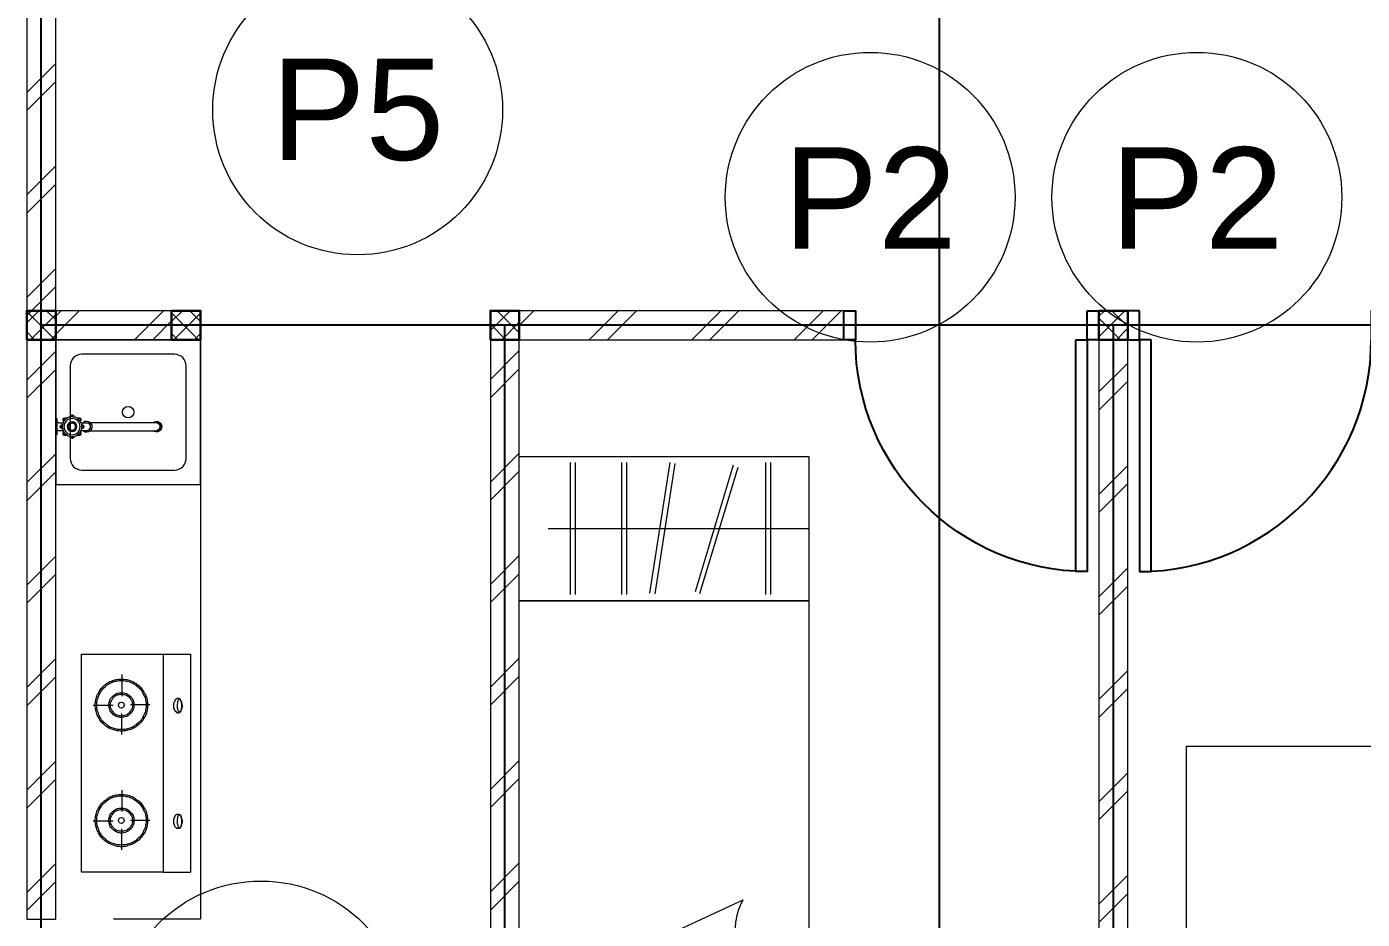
# Model space of a CAD drawing. Header units: millimetres. Extents: x -108 to 357, y -17 to 192.
# Drawn here: x 164.524 to 169.133, y 1.246 to 4.326 of the extents above; entities that cross this region are included whole.
import ezdxf
from ezdxf.enums import TextEntityAlignment as Align

# ---------------------------------------------------------------- set-up
doc = ezdxf.new("R2010")
doc.units = ezdxf.units.MM
for name, color, linetype, lineweight in [('ars', 11, 'Continuous', 0), ('KOL', 1, 'Continuous', 30), ('KOLOM', 4, 'Continuous', 9), ('lan', 7, 'Continuous', 15), ('NOT', 7, 'Continuous', 20), ('SANITAIR', 15, 'Continuous', 9), ('tem', 5, 'Continuous', 20)]:
    doc.layers.add(name, color=color, linetype=linetype, lineweight=lineweight)
doc.layers.add('as', color=1, linetype='Continuous', plot=False)
doc.layers.add('Kusen', color=30, linetype='Continuous')
doc.styles.add('S', font='simplex', dxfattribs={"width": 0.75})
doc.styles.get("Standard").update_dxf_attribs({"font": 'arial.ttf'})

# ---------------------------------------------------------------- blocks, each defined once
blk = doc.blocks.new('P.80')
at = {"layer": 'Kusen'}
for points in [[(-69.8094, -74.8368), (-69.7694, -74.8368), (-69.7694, -74.0368), (-69.8094, -74.0368)], [(-70.6094, -74.9368), (-70.5694, -74.9368), (-70.5694, -74.8368), (-70.6094, -74.8368)], [(-69.7694, -74.9368), (-69.7294, -74.9368), (-69.7294, -74.8368), (-69.7694, -74.8368)]]:
    blk.add_lwpolyline(points, close=True, dxfattribs=at)
blk.add_arc((-69.7694, -74.8368), 0.8, 90, 180, dxfattribs=at)
blk = doc.blocks.new('KRAN DPR ATAS')
for p, q in [((-0.0289, 0), (0.0289, 0)), ((-0.0289, 0), (-0.0289, -0.0021)), ((0.0289, 0), (0.0289, -0.0021)), ((-0.0275, -0.0035), (0.0275, -0.0035)), ((-0.0127, -0.0092), (-0.0127, -0.0252)), ((0.0127, -0.0092), (0.0127, -0.0252)), ((-0.0127, -0.0877), (-0.0127, -0.1101)), ((0.0127, -0.0877), (0.0127, -0.1101)), ((-0.014, -0.1188), (-0.014, -0.3457)), ((0.014, -0.1188), (0.014, -0.3457))]:
    blk.add_line(p, q)
for radius in [0.0338, 0.0279, 0.0166, 0.0138, 0.0123]:
    blk.add_circle((0, -0.0564), radius)
for centre, radius, start, end in [((-0.0239, -0.0326), 0.00706, 39.002, 230.998), ((-0.0222, -0.0342), 0.00706, 58.1189, 211.8811), ((-0.0275, -0.0021), 0.00141, 180, 270), ((-0.0183, -0.0092), 0.00564, 0, 90), ((-0.0009, -0.0214), 0.00884, 254.902, 254.902), ((0, -0.0227), 0.00706, 354.002, 185.998), ((0, -0.025), 0.00706, 13.1189, 166.8811), ((0.0183, -0.0092), 0.00564, 90, 180), ((0.0239, -0.0326), 0.00706, 309.002, 140.998), ((0.0222, -0.0342), 0.00706, 328.1189, 121.8811), ((0.0275, -0.0021), 0.00141, 270, 0), ((-0.0338, -0.0564), 0.00706, 84.002, 275.998), ((-0.0315, -0.0564), 0.00706, 103.1189, 256.8811), ((-0.0239, -0.0803), 0.00706, 129.002, 320.998), ((-0.0222, -0.0787), 0.00706, 148.1189, 301.8811), ((0, -0.0902), 0.00706, 174.002, 5.998), ((0, -0.0879), 0.00706, 193.1189, 346.8811), ((0.0239, -0.0803), 0.00706, 219.002, 50.998), ((0.0222, -0.0787), 0.00706, 238.1189, 31.8811), ((0.0338, -0.0564), 0.00706, 264.002, 95.998), ((0.0315, -0.0564), 0.00706, 283.1189, 76.8811), ((0, -0.1058), 0.0191, 134.711, 45.289), ((0, -0.1058), 0.0134, 198.6717, 270), ((0, -0.1058), 0.0134, 270, 341.3283), ((0, -0.3457), 0.0178, 141.8277, 38.1723), ((0, -0.3484), 0.0178, 175.6641, 4.3359), ((0, -0.3457), 0.014, 180, 0)]:
    blk.add_arc(centre, radius, start, end)
blk = doc.blocks.new('KOMPOR')
for points in [[(0, 0.3765), (0, -0.3765)], [(0.0944, 0.3765), (0, 0.3765)], [(0.3765, 0.3765), (0.0944, 0.3765)], [(0.0944, 0.3765), (0.0944, -0.3765)], [(0.3765, -0.3765), (0.3765, 0.3765)], [(0.2385, 0.2906), (0.2337, 0.2906), (0.23, 0.2906), (0.2252, 0.2893), (0.2203, 0.2893), (0.2167, 0.2881), (0.2119, 0.2869), (0.2082, 0.2857), (0.2034, 0.2833), (0.1998, 0.2821), (0.1961, 0.2797), (0.1925, 0.2772), (0.1889, 0.276), (0.1852, 0.2724), (0.1816, 0.27), (0.178, 0.2676), (0.1755, 0.2639), (0.1719, 0.2615), (0.1695, 0.2579), (0.1671, 0.2542), (0.1634, 0.2506), (0.1622, 0.247), (0.1598, 0.2433), (0.1574, 0.2397), (0.1562, 0.2361), (0.1538, 0.2312), (0.1525, 0.2276), (0.1513, 0.2228), (0.1501, 0.2191), (0.1501, 0.2143), (0.1489, 0.2094), (0.1489, 0.2058), (0.1489, 0.201), (0.1489, 0.1961), (0.1489, 0.1913), (0.1501, 0.1864), (0.1501, 0.1828), (0.1513, 0.178), (0.1525, 0.1743), (0.1538, 0.1695), (0.1562, 0.1659), (0.1574, 0.161), (0.1598, 0.1574), (0.1622, 0.1538), (0.1634, 0.1501), (0.1671, 0.1465), (0.1695, 0.1429), (0.1719, 0.1404), (0.1755, 0.1368), (0.178, 0.1344), (0.1816, 0.1308), (0.1852, 0.1283), (0.1889, 0.1259), (0.1925, 0.1235), (0.1961, 0.1211), (0.1998, 0.1199), (0.2034, 0.1174), (0.2082, 0.1162), (0.2119, 0.115), (0.2167, 0.1138), (0.2203, 0.1126), (0.2252, 0.1114), (0.23, 0.1114), (0.2337, 0.1102), (0.2385, 0.1102), (0.2433, 0.1102), (0.2482, 0.1114), (0.253, 0.1114), (0.2567, 0.1126), (0.2615, 0.1138), (0.2651, 0.115), (0.27, 0.1162), (0.2736, 0.1174), (0.2785, 0.1199), (0.2821, 0.1211), (0.2857, 0.1235), (0.2893, 0.1259), (0.293, 0.1283), (0.2966, 0.1308), (0.299, 0.1344), (0.3027, 0.1368), (0.3051, 0.1404), (0.3087, 0.1429), (0.3111, 0.1465), (0.3136, 0.1501), (0.316, 0.1538), (0.3184, 0.1574), (0.3196, 0.161), (0.322, 0.1659), (0.3232, 0.1695), (0.3245, 0.1743), (0.3257, 0.178), (0.3269, 0.1828), (0.3281, 0.1864), (0.3281, 0.1913), (0.3293, 0.1961), (0.3293, 0.201), (0.3293, 0.2058), (0.3281, 0.2094), (0.3281, 0.2143), (0.3269, 0.2191), (0.3257, 0.2228), (0.3245, 0.2276), (0.3232, 0.2312), (0.322, 0.2361), (0.3196, 0.2397), (0.3184, 0.2433), (0.316, 0.247), (0.3136, 0.2506), (0.3111, 0.2542), (0.3087, 0.2579), (0.3051, 0.2615), (0.3027, 0.2639), (0.299, 0.2676), (0.2966, 0.27), (0.293, 0.2724), (0.2893, 0.276), (0.2857, 0.2772), (0.2821, 0.2797), (0.2785, 0.2821), (0.2736, 0.2833), (0.27, 0.2857), (0.2651, 0.2869), (0.2615, 0.2881), (0.2567, 0.2893), (0.253, 0.2893), (0.2482, 0.2906), (0.2433, 0.2906), (0.2385, 0.2906)], [(0.2385, 0.2857), (0.2349, 0.2857), (0.23, 0.2857), (0.2264, 0.2845), (0.2215, 0.2833), (0.2179, 0.2833), (0.2131, 0.2821), (0.2094, 0.2809), (0.2058, 0.2785), (0.2022, 0.2772), (0.1985, 0.2748), (0.1949, 0.2736), (0.1913, 0.2712), (0.1877, 0.2688), (0.1852, 0.2663), (0.1816, 0.2639), (0.1792, 0.2603), (0.1755, 0.2579), (0.1731, 0.2542), (0.1707, 0.2518), (0.1683, 0.2482), (0.1659, 0.2446), (0.1646, 0.2409), (0.1622, 0.2373), (0.161, 0.2337), (0.1586, 0.23), (0.1574, 0.2264), (0.1562, 0.2215), (0.1562, 0.2179), (0.155, 0.2131), (0.1538, 0.2094), (0.1538, 0.2046), (0.1538, 0.201), (0.1538, 0.1961), (0.1538, 0.1925), (0.155, 0.1877), (0.1562, 0.184), (0.1562, 0.1792), (0.1574, 0.1755), (0.1586, 0.1719), (0.161, 0.1671), (0.1622, 0.1634), (0.1646, 0.1598), (0.1659, 0.1562), (0.1683, 0.1525), (0.1707, 0.1501), (0.1731, 0.1465), (0.1755, 0.1441), (0.1792, 0.1404), (0.1816, 0.138), (0.1852, 0.1356), (0.1877, 0.132), (0.1913, 0.1308), (0.1949, 0.1283), (0.1985, 0.1259), (0.2022, 0.1235), (0.2058, 0.1223), (0.2094, 0.1211), (0.2131, 0.1199), (0.2179, 0.1186), (0.2215, 0.1174), (0.2264, 0.1162), (0.23, 0.1162), (0.2349, 0.1162), (0.2385, 0.1162), (0.2433, 0.1162), (0.247, 0.1162), (0.2518, 0.1162), (0.2554, 0.1174), (0.2603, 0.1186), (0.2639, 0.1199), (0.2676, 0.1211), (0.2724, 0.1223), (0.276, 0.1235), (0.2797, 0.1259), (0.2833, 0.1283), (0.2869, 0.1308), (0.2893, 0.132), (0.293, 0.1356), (0.2954, 0.138), (0.299, 0.1404), (0.3015, 0.1441), (0.3039, 0.1465), (0.3075, 0.1501), (0.3087, 0.1525), (0.3111, 0.1562), (0.3136, 0.1598), (0.316, 0.1634), (0.3172, 0.1671), (0.3184, 0.1719), (0.3196, 0.1755), (0.3208, 0.1792), (0.322, 0.184), (0.3232, 0.1877), (0.3232, 0.1925), (0.3232, 0.1961), (0.3232, 0.201), (0.3232, 0.2046), (0.3232, 0.2094), (0.3232, 0.2131), (0.322, 0.2179), (0.3208, 0.2215), (0.3196, 0.2264), (0.3184, 0.23), (0.3172, 0.2337), (0.316, 0.2373), (0.3136, 0.2409), (0.3111, 0.2446), (0.3087, 0.2482), (0.3075, 0.2518), (0.3039, 0.2542), (0.3015, 0.2579), (0.299, 0.2603), (0.2954, 0.2639), (0.293, 0.2663), (0.2893, 0.2688), (0.2869, 0.2712), (0.2833, 0.2736), (0.2797, 0.2748), (0.276, 0.2772), (0.2724, 0.2785), (0.2676, 0.2809), (0.2639, 0.2821), (0.2603, 0.2833), (0.2554, 0.2833), (0.2518, 0.2845), (0.247, 0.2857), (0.2433, 0.2857), (0.2385, 0.2857)], [(0.2373, 0.3063), (0.2373, 0.2312)], [(0.2385, 0.2433), (0.2349, 0.2433), (0.23, 0.2433), (0.2264, 0.2421), (0.2215, 0.2409), (0.2179, 0.2385), (0.2143, 0.2361), (0.2119, 0.2337), (0.2082, 0.2312), (0.2058, 0.2276), (0.2034, 0.2252), (0.201, 0.2215), (0.1985, 0.2179), (0.1973, 0.2131), (0.1961, 0.2094), (0.1961, 0.2046), (0.1961, 0.201), (0.1961, 0.1961), (0.1961, 0.1925), (0.1973, 0.1877), (0.1985, 0.184), (0.201, 0.1804), (0.2034, 0.1768), (0.2058, 0.1731), (0.2082, 0.1707), (0.2119, 0.1671), (0.2143, 0.1646), (0.2179, 0.1622), (0.2215, 0.161), (0.2264, 0.1598), (0.23, 0.1586), (0.2349, 0.1574), (0.2385, 0.1574), (0.2433, 0.1574), (0.247, 0.1586), (0.2518, 0.1598), (0.2554, 0.161), (0.2591, 0.1622), (0.2627, 0.1646), (0.2663, 0.1671), (0.2688, 0.1707), (0.2724, 0.1731), (0.2748, 0.1768), (0.2772, 0.1804), (0.2785, 0.184), (0.2797, 0.1877), (0.2809, 0.1925), (0.2821, 0.1961), (0.2821, 0.201), (0.2821, 0.2046), (0.2809, 0.2094), (0.2797, 0.2131), (0.2785, 0.2179), (0.2772, 0.2215), (0.2748, 0.2252), (0.2724, 0.2276), (0.2688, 0.2312), (0.2663, 0.2337), (0.2627, 0.2361), (0.2591, 0.2385), (0.2554, 0.2409), (0.2518, 0.2421), (0.247, 0.2433), (0.2433, 0.2433), (0.2385, 0.2433)], [(0.2385, 0.2385), (0.2349, 0.2385), (0.2312, 0.2373), (0.2276, 0.2373), (0.224, 0.2361), (0.2203, 0.2337), (0.2179, 0.2324), (0.2143, 0.23), (0.2119, 0.2276), (0.2094, 0.2252), (0.207, 0.2215), (0.2058, 0.2191), (0.2034, 0.2155), (0.2022, 0.2119), (0.2022, 0.2082), (0.201, 0.2046), (0.201, 0.201), (0.201, 0.1973), (0.2022, 0.1925), (0.2022, 0.1889), (0.2034, 0.1864), (0.2058, 0.1828), (0.207, 0.1792), (0.2094, 0.1768), (0.2119, 0.1743), (0.2143, 0.1719), (0.2179, 0.1695), (0.2203, 0.1671), (0.224, 0.1659), (0.2276, 0.1646), (0.2312, 0.1634), (0.2349, 0.1634), (0.2385, 0.1622), (0.2421, 0.1634), (0.247, 0.1634), (0.2506, 0.1646), (0.253, 0.1659), (0.2567, 0.1671), (0.2603, 0.1695), (0.2627, 0.1719), (0.2651, 0.1743), (0.2676, 0.1768), (0.27, 0.1792), (0.2724, 0.1828), (0.2736, 0.1864), (0.2748, 0.1889), (0.276, 0.1925), (0.276, 0.1973), (0.2772, 0.201), (0.276, 0.2046), (0.276, 0.2082), (0.2748, 0.2119), (0.2736, 0.2155), (0.2724, 0.2191), (0.27, 0.2215), (0.2676, 0.2252), (0.2651, 0.2276), (0.2627, 0.23), (0.2603, 0.2324), (0.2567, 0.2337), (0.253, 0.2361), (0.2506, 0.2373), (0.247, 0.2373), (0.2421, 0.2385), (0.2385, 0.2385)], [(0.0436, 0.2228), (0.0472, 0.2228), (0.0496, 0.2215), (0.0533, 0.2191), (0.0545, 0.2155), (0.0557, 0.2119), (0.0581, 0.2094), (0.0593, 0.2046), (0.0593, 0.1998), (0.0593, 0.1949), (0.0593, 0.1901), (0.0569, 0.1864), (0.0557, 0.1828), (0.0533, 0.1792), (0.0508, 0.178), (0.0484, 0.1755), (0.046, 0.1743), (0.0424, 0.1743), (0.04, 0.1755), (0.0375, 0.178), (0.0339, 0.1792), (0.0327, 0.1828), (0.0315, 0.1864), (0.0291, 0.1901), (0.0278, 0.1949), (0.0278, 0.1998), (0.0291, 0.2046), (0.0303, 0.2094), (0.0315, 0.2119), (0.0339, 0.2155), (0.0351, 0.2191), (0.0375, 0.2215), (0.0412, 0.2228), (0.0436, 0.2228)], [(0.0375, 0.2215), (0.04, 0.2215), (0.04, 0.2203), (0.0424, 0.2179), (0.0436, 0.2155), (0.0448, 0.2119), (0.0448, 0.2082), (0.046, 0.2034), (0.046, 0.1998), (0.046, 0.1961), (0.046, 0.1913), (0.0448, 0.1877), (0.0436, 0.184), (0.0436, 0.1816), (0.0412, 0.178), (0.04, 0.1768), (0.0387, 0.1755), (0.0375, 0.1755), (0.0351, 0.1768), (0.0339, 0.178), (0.0327, 0.1816), (0.0315, 0.184), (0.0315, 0.1877), (0.0303, 0.1913), (0.0303, 0.1961), (0.0303, 0.1998), (0.0303, 0.2034), (0.0315, 0.2082), (0.0315, 0.2119), (0.0327, 0.2155), (0.0339, 0.2179), (0.0351, 0.2203), (0.0363, 0.2215), (0.0375, 0.2215)], [(0.1404, 0.201), (0.207, 0.201)], [(0.2385, 0.2107), (0.2349, 0.2094), (0.2312, 0.2082), (0.23, 0.2046), (0.2288, 0.201), (0.23, 0.1961), (0.2312, 0.1937), (0.2349, 0.1913), (0.2385, 0.1901), (0.2433, 0.1913), (0.2458, 0.1937), (0.2482, 0.1961), (0.2494, 0.201), (0.2482, 0.2046), (0.2458, 0.2082), (0.2433, 0.2094), (0.2385, 0.2107)], [(0.3366, 0.1998), (0.2676, 0.1998)], [(0.2373, 0.0993), (0.2373, 0.1719)], [(0.2385, -0.1077), (0.2337, -0.1077), (0.23, -0.1077), (0.2252, -0.109), (0.2203, -0.109), (0.2167, -0.1102), (0.2119, -0.1114), (0.2082, -0.1126), (0.2034, -0.115), (0.1998, -0.1162), (0.1961, -0.1186), (0.1925, -0.1211), (0.1889, -0.1235), (0.1852, -0.1259), (0.1816, -0.1283), (0.178, -0.1308), (0.1755, -0.1344), (0.1719, -0.1368), (0.1695, -0.1404), (0.1671, -0.1441), (0.1634, -0.1477), (0.1622, -0.1513), (0.1598, -0.155), (0.1574, -0.1586), (0.1562, -0.1622), (0.1538, -0.1671), (0.1525, -0.1707), (0.1513, -0.1755), (0.1501, -0.1792), (0.1501, -0.184), (0.1489, -0.1889), (0.1489, -0.1925), (0.1489, -0.1973), (0.1489, -0.2022), (0.1489, -0.207), (0.1501, -0.2119), (0.1501, -0.2155), (0.1513, -0.2203), (0.1525, -0.224), (0.1538, -0.2288), (0.1562, -0.2324), (0.1574, -0.2373), (0.1598, -0.2409), (0.1622, -0.2446), (0.1634, -0.2482), (0.1671, -0.2518), (0.1695, -0.2554), (0.1719, -0.2579), (0.1755, -0.2615), (0.178, -0.2639), (0.1816, -0.2676), (0.1852, -0.27), (0.1889, -0.2724), (0.1925, -0.2748), (0.1961, -0.2772), (0.1998, -0.2785), (0.2034, -0.2809), (0.2082, -0.2821), (0.2119, -0.2833), (0.2167, -0.2845), (0.2203, -0.2857), (0.2252, -0.2869), (0.23, -0.2869), (0.2337, -0.2881), (0.2385, -0.2881), (0.2433, -0.2881), (0.2482, -0.2869), (0.253, -0.2869), (0.2567, -0.2857), (0.2615, -0.2845), (0.2651, -0.2833), (0.27, -0.2821), (0.2736, -0.2809), (0.2785, -0.2785), (0.2821, -0.2772), (0.2857, -0.2748), (0.2893, -0.2724), (0.293, -0.27), (0.2966, -0.2676), (0.299, -0.2639), (0.3027, -0.2615), (0.3051, -0.2579), (0.3087, -0.2554), (0.3111, -0.2518), (0.3136, -0.2482), (0.316, -0.2446), (0.3184, -0.2409), (0.3196, -0.2373), (0.322, -0.2324), (0.3232, -0.2288), (0.3245, -0.224), (0.3257, -0.2203), (0.3269, -0.2155), (0.3281, -0.2119), (0.3281, -0.207), (0.3293, -0.2022), (0.3293, -0.1973), (0.3293, -0.1925), (0.3281, -0.1889), (0.3281, -0.184), (0.3269, -0.1792), (0.3257, -0.1755), (0.3245, -0.1707), (0.3232, -0.1671), (0.322, -0.1622), (0.3196, -0.1586), (0.3184, -0.155), (0.316, -0.1513), (0.3136, -0.1477), (0.3111, -0.1441), (0.3087, -0.1404), (0.3051, -0.1368), (0.3027, -0.1344), (0.299, -0.1308), (0.2966, -0.1283), (0.293, -0.1259), (0.2893, -0.1235), (0.2857, -0.1211), (0.2821, -0.1186), (0.2785, -0.1162), (0.2736, -0.115), (0.27, -0.1126), (0.2651, -0.1114), (0.2615, -0.1102), (0.2567, -0.109), (0.253, -0.109), (0.2482, -0.1077), (0.2433, -0.1077), (0.2385, -0.1077)], [(0.2385, -0.1126), (0.2349, -0.1126), (0.23, -0.1126), (0.2264, -0.1138), (0.2215, -0.115), (0.2179, -0.115), (0.2131, -0.1162), (0.2094, -0.1174), (0.2058, -0.1199), (0.2022, -0.1211), (0.1985, -0.1235), (0.1949, -0.1247), (0.1913, -0.1271), (0.1877, -0.1295), (0.1852, -0.132), (0.1816, -0.1344), (0.1792, -0.138), (0.1755, -0.1404), (0.1731, -0.1441), (0.1707, -0.1465), (0.1683, -0.1501), (0.1659, -0.1538), (0.1646, -0.1574), (0.1622, -0.161), (0.161, -0.1646), (0.1586, -0.1683), (0.1574, -0.1719), (0.1562, -0.1768), (0.1562, -0.1804), (0.155, -0.1852), (0.1538, -0.1889), (0.1538, -0.1937), (0.1538, -0.1973), (0.1538, -0.2022), (0.1538, -0.2058), (0.155, -0.2107), (0.1562, -0.2143), (0.1562, -0.2191), (0.1574, -0.2228), (0.1586, -0.2264), (0.161, -0.2312), (0.1622, -0.2349), (0.1646, -0.2385), (0.1659, -0.2421), (0.1683, -0.2458), (0.1707, -0.2482), (0.1731, -0.2518), (0.1755, -0.2554), (0.1792, -0.2579), (0.1816, -0.2603), (0.1852, -0.2627), (0.1877, -0.2663), (0.1913, -0.2688), (0.1949, -0.27), (0.1985, -0.2724), (0.2022, -0.2748), (0.2058, -0.276), (0.2094, -0.2772), (0.2131, -0.2785), (0.2179, -0.2797), (0.2215, -0.2809), (0.2264, -0.2821), (0.23, -0.2821), (0.2349, -0.2821), (0.2385, -0.2833), (0.2433, -0.2821), (0.247, -0.2821), (0.2518, -0.2821), (0.2554, -0.2809), (0.2603, -0.2797), (0.2639, -0.2785), (0.2676, -0.2772), (0.2724, -0.276), (0.276, -0.2748), (0.2797, -0.2724), (0.2833, -0.27), (0.2869, -0.2688), (0.2893, -0.2663), (0.293, -0.2627), (0.2954, -0.2603), (0.299, -0.2579), (0.3015, -0.2554), (0.3039, -0.2518), (0.3075, -0.2482), (0.3087, -0.2458), (0.3111, -0.2421), (0.3136, -0.2385), (0.316, -0.2349), (0.3172, -0.2312), (0.3184, -0.2264), (0.3196, -0.2228), (0.3208, -0.2191), (0.322, -0.2143), (0.3232, -0.2107), (0.3232, -0.2058), (0.3232, -0.2022), (0.3232, -0.1973), (0.3232, -0.1937), (0.3232, -0.1889), (0.3232, -0.1852), (0.322, -0.1804), (0.3208, -0.1768), (0.3196, -0.1719), (0.3184, -0.1683), (0.3172, -0.1646), (0.316, -0.161), (0.3136, -0.1574), (0.3111, -0.1538), (0.3087, -0.1501), (0.3075, -0.1465), (0.3039, -0.1441), (0.3015, -0.1404), (0.299, -0.138), (0.2954, -0.1344), (0.293, -0.132), (0.2893, -0.1295), (0.2869, -0.1271), (0.2833, -0.1247), (0.2797, -0.1235), (0.276, -0.1211), (0.2724, -0.1199), (0.2676, -0.1174), (0.2639, -0.1162), (0.2603, -0.115), (0.2554, -0.115), (0.2518, -0.1138), (0.247, -0.1126), (0.2433, -0.1126), (0.2385, -0.1126)], [(0.2373, -0.0932), (0.2373, -0.1671)], [(0.0436, -0.1768), (0.0472, -0.1768), (0.0496, -0.178), (0.0533, -0.1804), (0.0545, -0.1828), (0.0557, -0.1864), (0.0581, -0.1901), (0.0593, -0.1949), (0.0593, -0.1985), (0.0593, -0.2034), (0.0593, -0.2082), (0.0569, -0.2119), (0.0557, -0.2167), (0.0533, -0.2191), (0.0508, -0.2215), (0.0484, -0.224), (0.046, -0.224), (0.0424, -0.224), (0.04, -0.224), (0.0375, -0.2215), (0.0339, -0.2191), (0.0327, -0.2167), (0.0315, -0.2119), (0.0291, -0.2082), (0.0278, -0.2034), (0.0278, -0.1985), (0.0291, -0.1949), (0.0303, -0.1901), (0.0315, -0.1864), (0.0339, -0.1828), (0.0351, -0.1804), (0.0375, -0.178), (0.0412, -0.1768), (0.0436, -0.1768)], [(0.0375, -0.1768), (0.04, -0.178), (0.04, -0.1792), (0.0424, -0.1804), (0.0436, -0.1828), (0.0448, -0.1864), (0.0448, -0.1901), (0.046, -0.1949), (0.046, -0.1985), (0.046, -0.2034), (0.046, -0.2082), (0.0448, -0.2107), (0.0436, -0.2155), (0.0436, -0.2179), (0.0412, -0.2203), (0.04, -0.2228), (0.0387, -0.2228), (0.0375, -0.2228), (0.0351, -0.2228), (0.0339, -0.2203), (0.0327, -0.2179), (0.0315, -0.2155), (0.0315, -0.2107), (0.0303, -0.2082), (0.0303, -0.2034), (0.0303, -0.1985), (0.0303, -0.1949), (0.0315, -0.1901), (0.0315, -0.1864), (0.0327, -0.1828), (0.0339, -0.1804), (0.0351, -0.1792), (0.0363, -0.178), (0.0375, -0.1768)], [(0.2385, -0.155), (0.2349, -0.155), (0.23, -0.155), (0.2264, -0.1562), (0.2215, -0.1574), (0.2179, -0.1598), (0.2143, -0.1622), (0.2119, -0.1646), (0.2082, -0.1671), (0.2058, -0.1707), (0.2034, -0.1731), (0.201, -0.1768), (0.1985, -0.1804), (0.1973, -0.1852), (0.1961, -0.1889), (0.1961, -0.1937), (0.1961, -0.1973), (0.1961, -0.2022), (0.1961, -0.207), (0.1973, -0.2107), (0.1985, -0.2143), (0.201, -0.2179), (0.2034, -0.2215), (0.2058, -0.2252), (0.2082, -0.2288), (0.2119, -0.2312), (0.2143, -0.2337), (0.2179, -0.2361), (0.2215, -0.2373), (0.2264, -0.2385), (0.23, -0.2397), (0.2349, -0.2409), (0.2385, -0.2409), (0.2433, -0.2409), (0.247, -0.2397), (0.2518, -0.2385), (0.2554, -0.2373), (0.2591, -0.2361), (0.2627, -0.2337), (0.2663, -0.2312), (0.2688, -0.2288), (0.2724, -0.2252), (0.2748, -0.2215), (0.2772, -0.2179), (0.2785, -0.2143), (0.2797, -0.2107), (0.2809, -0.207), (0.2821, -0.2022), (0.2821, -0.1973), (0.2821, -0.1937), (0.2809, -0.1889), (0.2797, -0.1852), (0.2785, -0.1804), (0.2772, -0.1768), (0.2748, -0.1731), (0.2724, -0.1707), (0.2688, -0.1671), (0.2663, -0.1646), (0.2627, -0.1622), (0.2591, -0.1598), (0.2554, -0.1574), (0.2518, -0.1562), (0.247, -0.155), (0.2433, -0.155), (0.2385, -0.155)], [(0.2385, -0.1598), (0.2349, -0.1598), (0.2312, -0.161), (0.2276, -0.161), (0.224, -0.1622), (0.2203, -0.1646), (0.2179, -0.1659), (0.2143, -0.1683), (0.2119, -0.1707), (0.2094, -0.1731), (0.207, -0.1768), (0.2058, -0.1792), (0.2034, -0.1828), (0.2022, -0.1864), (0.2022, -0.1901), (0.201, -0.1937), (0.201, -0.1973), (0.201, -0.2022), (0.2022, -0.2058), (0.2022, -0.2094), (0.2034, -0.2131), (0.2058, -0.2155), (0.207, -0.2191), (0.2094, -0.2215), (0.2119, -0.224), (0.2143, -0.2264), (0.2179, -0.2288), (0.2203, -0.2312), (0.224, -0.2324), (0.2276, -0.2337), (0.2312, -0.2349), (0.2349, -0.2349), (0.2385, -0.2361), (0.2421, -0.2349), (0.247, -0.2349), (0.2506, -0.2337), (0.253, -0.2324), (0.2567, -0.2312), (0.2603, -0.2288), (0.2627, -0.2264), (0.2651, -0.224), (0.2676, -0.2215), (0.27, -0.2191), (0.2724, -0.2155), (0.2736, -0.2131), (0.2748, -0.2094), (0.276, -0.2058), (0.276, -0.2022), (0.2772, -0.1973), (0.276, -0.1937), (0.276, -0.1901), (0.2748, -0.1864), (0.2736, -0.1828), (0.2724, -0.1792), (0.27, -0.1768), (0.2676, -0.1731), (0.2651, -0.1707), (0.2627, -0.1683), (0.2603, -0.1659), (0.2567, -0.1646), (0.253, -0.1622), (0.2506, -0.161), (0.247, -0.161), (0.2421, -0.1598), (0.2385, -0.1598)], [(0.1404, -0.1973), (0.207, -0.1973)], [(0.2385, -0.1877), (0.2349, -0.1889), (0.2312, -0.1901), (0.23, -0.1937), (0.2288, -0.1973), (0.23, -0.2022), (0.2312, -0.2046), (0.2349, -0.207), (0.2385, -0.2082), (0.2433, -0.207), (0.2458, -0.2046), (0.2482, -0.2022), (0.2494, -0.1973), (0.2482, -0.1937), (0.2458, -0.1901), (0.2433, -0.1889), (0.2385, -0.1877)], [(0.2373, -0.299), (0.2373, -0.2264)], [(0.3366, -0.1985), (0.2676, -0.1985)], [(0.0944, -0.3765), (0, -0.3765)], [(0.0944, -0.3765), (0.3765, -0.3765)]]:
    blk.add_lwpolyline(points)
blk = doc.blocks.new('BED2')
blk.add_lwpolyline([(-0.4994, 1.9988), (0.4994, 1.9988), (0.4994, 0), (-0.4994, 0)], close=True)
for points in [[(0.4994, 1.9988), (0.4994, 0)], [(-0.1435, 1.8765), (-0.1435, 1.8765), (-0.1435, 1.8765), (-0.1447, 1.8765), (-0.1447, 1.8777), (-0.1447, 1.8789), (-0.1471, 1.8789), (-0.1471, 1.8814), (-0.1495, 1.8814), (-0.1495, 1.8826), (-0.1495, 1.8826), (-0.1495, 1.8838), (-0.1519, 1.8838), (-0.1519, 1.8862), (-0.1556, 1.8862), (-0.1556, 1.8874), (-0.158, 1.8874), (-0.158, 1.8886), (-0.1592, 1.8886), (-0.1592, 1.8886), (-0.1689, 1.8886), (-0.1689, 1.8898), (-0.1701, 1.8898), (-0.1701, 1.891), (-0.1737, 1.891), (-0.1737, 1.8898), (-0.1737, 1.8898), (-0.1737, 1.8886), (-0.1774, 1.8886), (-0.1774, 1.8886), (-0.1774, 1.8886), (-0.1774, 1.8862), (-0.1786, 1.8862), (-0.1786, 1.8789), (-0.1774, 1.8789), (-0.1774, 1.8765), (-0.1774, 1.8765), (-0.1774, 1.8729), (-0.1762, 1.8729), (-0.1762, 1.8705), (-0.1749, 1.8705), (-0.1749, 1.868), (-0.1737, 1.868), (-0.1737, 1.8668), (-0.1737, 1.8668), (-0.1737, 1.8632), (-0.1725, 1.8632), (-0.1725, 1.8608), (-0.1713, 1.8608), (-0.1713, 1.8571), (-0.1713, 1.8571), (-0.1713, 1.8559), (-0.1701, 1.8559), (-0.1701, 1.8547), (-0.1689, 1.8547), (-0.1689, 1.8523), (-0.1677, 1.8523)], [(0.2827, 1.8765), (0.2766, 1.8789), (0.2706, 1.8826), (0.2633, 1.885), (0.2573, 1.8874), (0.2512, 1.8898), (0.2439, 1.8923), (0.2379, 1.8947), (0.2306, 1.8959), (0.2246, 1.8983), (0.2185, 1.9007), (0.2113, 1.9019), (0.2052, 1.9044), (0.1979, 1.9056), (0.1919, 1.9068), (0.1846, 1.9092), (0.1786, 1.9104), (0.1713, 1.9116), (0.1653, 1.9128), (0.158, 1.914), (0.1519, 1.9153), (0.1447, 1.9165), (0.1374, 1.9165), (0.1314, 1.9177), (0.1241, 1.9189), (0.118, 1.9189), (0.1108, 1.9201), (0.1047, 1.9201), (0.0975, 1.9201), (0.0902, 1.9213), (0.0841, 1.9213), (0.0769, 1.9213), (0.0708, 1.9213), (0.0636, 1.9213), (0.0563, 1.9213), (0.0502, 1.9213), (0.043, 1.9201), (0.0369, 1.9201), (0.0297, 1.9201), (0.0224, 1.9189), (0.0163, 1.9189), (0.0091, 1.9177), (0.003, 1.9165), (-0.0042, 1.9165), (-0.0115, 1.9153), (-0.0176, 1.914), (-0.0248, 1.9128), (-0.0309, 1.9116), (-0.0381, 1.9104), (-0.0442, 1.9092), (-0.0515, 1.9068), (-0.0575, 1.9056), (-0.0648, 1.9044), (-0.0708, 1.9019), (-0.0781, 1.9007), (-0.0841, 1.8983), (-0.0902, 1.8959), (-0.0975, 1.8947), (-0.1035, 1.8923), (-0.1108, 1.8898), (-0.1168, 1.8874), (-0.1229, 1.885), (-0.1301, 1.8826), (-0.1362, 1.8789), (-0.1423, 1.8765)], [(0.3081, 1.8523), (0.3081, 1.8523), (0.3081, 1.8547), (0.3093, 1.8547), (0.3093, 1.8559), (0.3105, 1.8559), (0.3105, 1.8571), (0.3117, 1.8571), (0.3117, 1.8608), (0.3117, 1.8608), (0.3117, 1.8632), (0.313, 1.8632), (0.313, 1.8668), (0.3142, 1.8668), (0.3142, 1.868), (0.3142, 1.868), (0.3142, 1.8705), (0.3154, 1.8705), (0.3154, 1.8729), (0.3166, 1.8729), (0.3166, 1.8765), (0.3178, 1.8765), (0.3178, 1.8789), (0.3178, 1.8789), (0.3178, 1.8862), (0.3178, 1.8862), (0.3178, 1.8886), (0.3166, 1.8886), (0.3166, 1.8886), (0.3142, 1.8886), (0.3142, 1.8898), (0.313, 1.8898), (0.313, 1.891), (0.3093, 1.891), (0.3093, 1.8898), (0.3081, 1.8898), (0.3081, 1.8886), (0.2996, 1.8886), (0.2996, 1.8886), (0.2972, 1.8886), (0.2972, 1.8874), (0.296, 1.8874), (0.296, 1.8862), (0.2924, 1.8862), (0.2924, 1.8838), (0.29, 1.8838), (0.29, 1.8826), (0.2887, 1.8826), (0.2887, 1.8814), (0.2863, 1.8814), (0.2863, 1.8789), (0.2851, 1.8789), (0.2851, 1.8777), (0.2839, 1.8777), (0.2839, 1.8765), (0.2839, 1.8765), (0.2839, 1.8765), (0.2827, 1.8765)], [(-0.1677, 1.8523), (-0.1701, 1.8475), (-0.1725, 1.8426), (-0.1749, 1.8378), (-0.1774, 1.8329), (-0.1798, 1.8293), (-0.1822, 1.8245), (-0.1834, 1.8196), (-0.1858, 1.8148), (-0.187, 1.8099), (-0.1895, 1.8051), (-0.1907, 1.799), (-0.1931, 1.7942), (-0.1943, 1.7893), (-0.1955, 1.7845), (-0.1967, 1.7797), (-0.1979, 1.7748), (-0.1992, 1.77), (-0.2004, 1.7651), (-0.2016, 1.7591), (-0.2028, 1.7542), (-0.204, 1.7494), (-0.204, 1.7446), (-0.2052, 1.7397), (-0.2052, 1.7349), (-0.2064, 1.7288), (-0.2064, 1.724), (-0.2076, 1.7191), (-0.2076, 1.7143), (-0.2076, 1.7082), (-0.2076, 1.7034), (-0.2076, 1.6985), (-0.2088, 1.6937), (-0.2076, 1.6877), (-0.2076, 1.6828), (-0.2076, 1.678), (-0.2076, 1.6731), (-0.2076, 1.6683), (-0.2064, 1.6622), (-0.2064, 1.6574), (-0.2052, 1.6525), (-0.2052, 1.6477), (-0.204, 1.6429), (-0.204, 1.6368), (-0.2028, 1.632), (-0.2016, 1.6271), (-0.2004, 1.6223), (-0.1992, 1.6174), (-0.1979, 1.6126), (-0.1967, 1.6065), (-0.1955, 1.6017), (-0.1943, 1.5969), (-0.1931, 1.592), (-0.1907, 1.5872), (-0.1895, 1.5823), (-0.187, 1.5775), (-0.1858, 1.5726), (-0.1834, 1.5678), (-0.1822, 1.563), (-0.1798, 1.5581), (-0.1774, 1.5533), (-0.1749, 1.5484), (-0.1725, 1.5436), (-0.1701, 1.5387), (-0.1677, 1.5339)], [(0.3081, 1.5339), (0.3105, 1.5387), (0.313, 1.5436), (0.3154, 1.5484), (0.3178, 1.5533), (0.3202, 1.5581), (0.3226, 1.563), (0.3238, 1.5678), (0.3263, 1.5726), (0.3275, 1.5775), (0.3299, 1.5823), (0.3311, 1.5872), (0.3335, 1.592), (0.3347, 1.5969), (0.336, 1.6017), (0.3372, 1.6065), (0.3384, 1.6126), (0.3396, 1.6174), (0.3408, 1.6223), (0.342, 1.6271), (0.3432, 1.632), (0.3444, 1.6368), (0.3444, 1.6429), (0.3456, 1.6477), (0.3456, 1.6525), (0.3469, 1.6574), (0.3469, 1.6622), (0.3481, 1.6683), (0.3481, 1.6731), (0.3481, 1.678), (0.3481, 1.6828), (0.3493, 1.6889), (0.3493, 1.6937), (0.3493, 1.6985), (0.3481, 1.7034), (0.3481, 1.7082), (0.3481, 1.7143), (0.3481, 1.7191), (0.3469, 1.724), (0.3469, 1.7288), (0.3456, 1.7349), (0.3456, 1.7397), (0.3444, 1.7446), (0.3444, 1.7494), (0.3432, 1.7542), (0.342, 1.7591), (0.3408, 1.7651), (0.3396, 1.77), (0.3384, 1.7748), (0.3372, 1.7797), (0.336, 1.7845), (0.3347, 1.7893), (0.3335, 1.7942), (0.3311, 1.799), (0.3299, 1.8051), (0.3275, 1.8099), (0.3263, 1.8148), (0.3238, 1.8196), (0.3226, 1.8245), (0.3202, 1.8293), (0.3178, 1.8329), (0.3154, 1.8378), (0.313, 1.8426), (0.3105, 1.8475), (0.3081, 1.8523)], [(-0.1677, 1.5339), (-0.1689, 1.5339), (-0.1689, 1.5327), (-0.1701, 1.5327), (-0.1701, 1.5303), (-0.1713, 1.5303), (-0.1713, 1.5278), (-0.1713, 1.5278), (-0.1713, 1.5254), (-0.1725, 1.5254), (-0.1725, 1.523), (-0.1737, 1.523), (-0.1737, 1.5206), (-0.1737, 1.5206), (-0.1737, 1.5182), (-0.1749, 1.5182), (-0.1749, 1.5169), (-0.1762, 1.5169), (-0.1762, 1.5145), (-0.1774, 1.5145), (-0.1774, 1.5097), (-0.1774, 1.5097), (-0.1774, 1.5073), (-0.1786, 1.5073), (-0.1786, 1.5), (-0.1774, 1.5), (-0.1774, 1.4988), (-0.1774, 1.4988), (-0.1774, 1.4976), (-0.1737, 1.4976), (-0.1737, 1.4964), (-0.1737, 1.4964), (-0.1737, 1.4964), (-0.1701, 1.4964), (-0.1701, 1.4964), (-0.1689, 1.4964), (-0.1689, 1.4976), (-0.1592, 1.4976), (-0.1592, 1.4988), (-0.158, 1.4988), (-0.158, 1.5), (-0.1556, 1.5), (-0.1556, 1.5), (-0.1519, 1.5), (-0.1519, 1.5024), (-0.1495, 1.5024), (-0.1495, 1.5048), (-0.1495, 1.5048), (-0.1495, 1.5061), (-0.1471, 1.5061), (-0.1471, 1.5073), (-0.1447, 1.5073), (-0.1447, 1.5085), (-0.1447, 1.5085), (-0.1435, 1.5085), (-0.1435, 1.5097), (-0.1435, 1.5097)], [(0.2839, 1.5097), (0.2839, 1.5085), (0.2839, 1.5085), (0.2839, 1.5085), (0.2851, 1.5085), (0.2851, 1.5073), (0.2863, 1.5073), (0.2863, 1.5061), (0.2887, 1.5061), (0.2887, 1.5048), (0.29, 1.5048), (0.29, 1.5024), (0.2924, 1.5024), (0.2924, 1.5), (0.296, 1.5), (0.296, 1.5), (0.2972, 1.5), (0.2972, 1.4988), (0.2996, 1.4988), (0.2996, 1.4976), (0.3081, 1.4976), (0.3081, 1.4964), (0.3093, 1.4964), (0.3093, 1.4964), (0.313, 1.4964), (0.313, 1.4964), (0.3142, 1.4964), (0.3142, 1.4976), (0.3166, 1.4976), (0.3166, 1.4988), (0.3178, 1.4988), (0.3178, 1.5), (0.3178, 1.5), (0.3178, 1.5073), (0.3178, 1.5073), (0.3178, 1.5097), (0.3166, 1.5097), (0.3166, 1.5145), (0.3154, 1.5145), (0.3154, 1.5169), (0.3142, 1.5169), (0.3142, 1.5182), (0.3142, 1.5182), (0.3142, 1.5206), (0.313, 1.5206), (0.313, 1.523), (0.3117, 1.523), (0.3117, 1.5254), (0.3117, 1.5254), (0.3117, 1.5278), (0.3105, 1.5278), (0.3105, 1.5303), (0.3093, 1.5303), (0.3093, 1.5327), (0.3081, 1.5327), (0.3081, 1.5339), (0.3081, 1.5339)], [(-0.1423, 1.5109), (-0.1362, 1.5085), (-0.1289, 1.5048), (-0.1229, 1.5024), (-0.1168, 1.5), (-0.1108, 1.4976), (-0.1035, 1.4952), (-0.0975, 1.4939), (-0.0902, 1.4915), (-0.0841, 1.4891), (-0.0781, 1.4879), (-0.0708, 1.4855), (-0.0648, 1.4843), (-0.0575, 1.4818), (-0.0515, 1.4806), (-0.0442, 1.4794), (-0.0381, 1.477), (-0.0309, 1.4758), (-0.0248, 1.4746), (-0.0176, 1.4734), (-0.0115, 1.4722), (-0.0042, 1.4722), (0.003, 1.4709), (0.0091, 1.4697), (0.0163, 1.4685), (0.0224, 1.4685), (0.0297, 1.4673), (0.0369, 1.4673), (0.043, 1.4673), (0.0502, 1.4661), (0.0563, 1.4661), (0.0636, 1.4661), (0.0708, 1.4661), (0.0769, 1.4661), (0.0841, 1.4661), (0.0902, 1.4661), (0.0975, 1.4673), (0.1047, 1.4673), (0.1108, 1.4673), (0.118, 1.4685), (0.1241, 1.4685), (0.1314, 1.4697), (0.1386, 1.4709), (0.1447, 1.4722), (0.1519, 1.4722), (0.158, 1.4734), (0.1653, 1.4746), (0.1713, 1.4758), (0.1786, 1.477), (0.1846, 1.4794), (0.1919, 1.4806), (0.1979, 1.4818), (0.2052, 1.4843), (0.2113, 1.4855), (0.2185, 1.4879), (0.2246, 1.4891), (0.2306, 1.4915), (0.2379, 1.4939), (0.2439, 1.4952), (0.2512, 1.4976), (0.2573, 1.5), (0.2633, 1.5024), (0.2706, 1.5061), (0.2766, 1.5085), (0.2827, 1.5109)], [(0.2827, 1.5097), (0.2839, 1.5097)], [(-0.3154, 1.1441), (-0.3142, 1.1501), (-0.313, 1.155), (-0.3117, 1.161), (-0.3105, 1.1659), (-0.3105, 1.1719), (-0.3093, 1.1768), (-0.3093, 1.1828), (-0.3081, 1.1877), (-0.3081, 1.1937), (-0.3081, 1.1998), (-0.3081, 1.2046), (-0.3093, 1.2107), (-0.3093, 1.2155), (-0.3105, 1.2215), (-0.3105, 1.2264), (-0.3117, 1.2324), (-0.313, 1.2373), (-0.3142, 1.2433), (-0.3154, 1.2482), (-0.3166, 1.253), (-0.319, 1.2591), (-0.3202, 1.2639), (-0.3226, 1.2688), (-0.3238, 1.2748), (-0.3263, 1.2797), (-0.3287, 1.2845), (-0.3311, 1.2893), (-0.3347, 1.2942), (-0.3372, 1.299), (-0.3396, 1.3039), (-0.3432, 1.3087), (-0.3469, 1.3136), (-0.3505, 1.3172), (-0.3541, 1.322), (-0.3577, 1.3257), (-0.3614, 1.3305), (-0.365, 1.3341), (-0.3686, 1.3378), (-0.3735, 1.3426), (-0.3771, 1.3462), (-0.3808, 1.3499), (-0.3856, 1.3523), (-0.3904, 1.3559), (-0.3953, 1.3596), (-0.3989, 1.362), (-0.4038, 1.3644), (-0.4086, 1.368), (-0.4134, 1.3705), (-0.4183, 1.3729), (-0.4231, 1.3753), (-0.4292, 1.3777), (-0.434, 1.3789), (-0.4389, 1.3814), (-0.4437, 1.3826), (-0.4498, 1.385), (-0.4546, 1.3862), (-0.4607, 1.3874), (-0.4655, 1.3886), (-0.4715, 1.3898), (-0.4764, 1.3898), (-0.4824, 1.391), (-0.4873, 1.391), (-0.4933, 1.3923), (-0.4994, 1.3923)], [(-0.2718, 1.0315), (-0.2706, 1.0351), (-0.2682, 1.0387), (-0.2669, 1.0424), (-0.2645, 1.046), (-0.2633, 1.0496), (-0.2621, 1.0533), (-0.2609, 1.0581), (-0.2585, 1.0617), (-0.2573, 1.0654), (-0.2561, 1.069), (-0.2548, 1.0726), (-0.2536, 1.0763), (-0.2524, 1.0811), (-0.2512, 1.0847), (-0.2512, 1.0884), (-0.25, 1.092), (-0.2488, 1.0956), (-0.2488, 1.1005), (-0.2476, 1.1041), (-0.2464, 1.1077), (-0.2464, 1.1114), (-0.2464, 1.1162), (-0.2452, 1.1199), (-0.2452, 1.1235), (-0.2452, 1.1283), (-0.2439, 1.132), (-0.2439, 1.1356), (-0.2439, 1.1392), (-0.2439, 1.1441), (-0.2439, 1.1477), (-0.2439, 1.1513), (-0.2439, 1.1562), (-0.2439, 1.1598), (-0.2452, 1.1634), (-0.2452, 1.1671), (-0.2452, 1.1719), (-0.2464, 1.1755), (-0.2464, 1.1792), (-0.2464, 1.1828), (-0.2476, 1.1877), (-0.2488, 1.1913), (-0.2488, 1.1949), (-0.25, 1.1985), (-0.2512, 1.2034), (-0.2512, 1.207), (-0.2524, 1.2107), (-0.2536, 1.2143), (-0.2548, 1.2179), (-0.2561, 1.2228), (-0.2573, 1.2264), (-0.2585, 1.23), (-0.2597, 1.2337), (-0.2621, 1.2373), (-0.2633, 1.2409), (-0.2645, 1.2446), (-0.2657, 1.2482), (-0.2682, 1.2518), (-0.2694, 1.2554), (-0.2718, 1.2591), (-0.273, 1.2627), (-0.2754, 1.2663), (-0.2778, 1.27), (-0.2803, 1.2736), (-0.2815, 1.2772), (-0.2839, 1.2809), (-0.2863, 1.2845), (-0.2887, 1.2869), (-0.2912, 1.2906), (-0.2936, 1.2942), (-0.296, 1.2966), (-0.2984, 1.3002), (-0.3008, 1.3039), (-0.3033, 1.3063), (-0.3057, 1.3099), (-0.3093, 1.3123), (-0.3117, 1.316), (-0.3142, 1.3184), (-0.3178, 1.3208), (-0.3202, 1.3245), (-0.3226, 1.3269), (-0.3263, 1.3293), (-0.3287, 1.3317), (-0.3323, 1.3354), (-0.3347, 1.3378), (-0.3384, 1.3402), (-0.342, 1.3426), (-0.3444, 1.345), (-0.3481, 1.3475), (-0.3517, 1.3487), (-0.3541, 1.3511), (-0.3577, 1.3535), (-0.3614, 1.3559), (-0.365, 1.3584), (-0.3686, 1.3596), (-0.3711, 1.362), (-0.3747, 1.3632), (-0.3783, 1.3656), (-0.382, 1.3668), (-0.3856, 1.3692), (-0.3892, 1.3705), (-0.3929, 1.3717), (-0.3965, 1.3741), (-0.4001, 1.3753), (-0.4038, 1.3765), (-0.4074, 1.3777), (-0.411, 1.3789), (-0.4159, 1.3801), (-0.4195, 1.3814), (-0.4231, 1.3826), (-0.4268, 1.3838), (-0.4304, 1.385), (-0.4352, 1.3862), (-0.4389, 1.3862), (-0.4425, 1.3874), (-0.4461, 1.3886), (-0.451, 1.3886), (-0.4546, 1.3898), (-0.4582, 1.3898), (-0.4619, 1.391), (-0.4667, 1.391), (-0.4703, 1.391), (-0.474, 1.3923), (-0.4788, 1.3923), (-0.4824, 1.3923), (-0.4873, 1.3923), (-0.4909, 1.3923), (-0.4946, 1.3923), (-0.4994, 1.3923)], [(-0.4994, 1.391), (0.4994, 1.391)], [(0.4994, 1.391), (-0.273, 1.0315)], [(-0.2439, 1.1538), (-0.3166, 1.1441)], [(-0.4994, 0), (0.4994, 0)], [(0.4994, -0.4988), (-0.4994, -0.4988), (-0.4994, 0), (0.4994, 0), (0.4994, -0.4988)], [(-0.3686, -0.0218), (-0.3686, -0.477)], [(-0.3505, -0.477), (-0.3505, -0.0218)], [(-0.1241, -0.0254), (-0.2561, -0.4613)], [(-0.2391, -0.4685), (-0.1071, -0.0315)], [(0.0309, -0.0242), (-0.0381, -0.4746)], [(-0.02, -0.477), (0.0502, -0.0266)], [(0.1289, -0.0218), (0.1289, -0.477)], [(0.1471, -0.477), (0.1471, -0.0218)], [(0.3057, -0.0218), (0.3057, -0.477)], [(0.3238, -0.477), (0.3238, -0.0218)], [(0.4001, -0.2494), (-0.4994, -0.2494)]]:
    blk.add_lwpolyline(points)
blk = doc.blocks.new('BED1')
at = {"color": 0, "linetype": 'Continuous'}
for points in [[(1.9976, 0), (1.9976, 1.4976), (0, 1.4976), (0, 0), (1.9976, 0)], [(1.5484, 1.0993), (1.1489, 1.0993), (1.1489, 1.4976), (1.5484, 1.0993)], [(1.9346, 1.3656), (1.9443, 1.2458), (1.9467, 1.1259), (1.9467, 1.0061), (1.9443, 0.8862), (1.9346, 0.7663), (1.707, 0.7809), (1.586, 0.7663), (1.6017, 1.1404), (1.586, 1.3656), (1.8717, 1.3426), (1.9346, 1.3656)], [(1.4492, 1.0993), (1.4492, 0)], [(1.5484, 1.0993), (1.5484, 0)], [(1.9298, 0.1235), (1.7724, 0.138), (1.5799, 0.1235), (1.5981, 0.2833), (1.5799, 0.7228), (1.6634, 0.7094), (1.9298, 0.7228)], [(1.9298, 0.1235), (1.931, 0.1332), (1.9322, 0.1429), (1.9334, 0.1513), (1.9346, 0.161), (1.9346, 0.1707), (1.9358, 0.1804), (1.937, 0.1889), (1.9383, 0.1985), (1.9383, 0.2082), (1.9395, 0.2179), (1.9407, 0.2264), (1.9407, 0.2361), (1.9419, 0.2458), (1.9419, 0.2542), (1.9431, 0.2639), (1.9431, 0.2736), (1.9443, 0.2833), (1.9443, 0.2918), (1.9455, 0.3015), (1.9455, 0.3111), (1.9455, 0.3208), (1.9467, 0.3293), (1.9467, 0.339), (1.9467, 0.3487), (1.9467, 0.3584), (1.9479, 0.3668), (1.9479, 0.3765), (1.9479, 0.3862), (1.9479, 0.3959), (1.9479, 0.4044), (1.9479, 0.414), (1.9479, 0.4237), (1.9479, 0.4334), (1.9479, 0.4419), (1.9479, 0.4516), (1.9479, 0.4613), (1.9479, 0.4709), (1.9479, 0.4794), (1.9467, 0.4891), (1.9467, 0.4988), (1.9467, 0.5085), (1.9467, 0.5169), (1.9455, 0.5266), (1.9455, 0.5363), (1.9455, 0.546), (1.9443, 0.5545), (1.9443, 0.5642), (1.9431, 0.5738), (1.9431, 0.5835), (1.9419, 0.592), (1.9419, 0.6017), (1.9407, 0.6114), (1.9407, 0.6199), (1.9395, 0.6295), (1.9383, 0.6392), (1.9383, 0.6489), (1.937, 0.6574), (1.9358, 0.6671), (1.9346, 0.6768), (1.9346, 0.6864), (1.9334, 0.6949), (1.9322, 0.7046), (1.931, 0.7143), (1.9298, 0.7228)]]:
    blk.add_lwpolyline(points, dxfattribs=at)
blk = doc.blocks.new('K 10.10')
at = {"layer": 'ars'}
h = blk.add_hatch(dxfattribs=at)
h.set_pattern_fill('_USER', color=256, scale=0.05, angle=45, double=1, pattern_type=0)
h.set_pattern_definition([(45, (0, 0), (-0.035355339, 0.035355339), []), (135, (0, 0), (-0.035355339, -0.035355339), [])])
h.paths.add_polyline_path([(1560.5383, 1380.4069), (1560.6383, 1380.4069), (1560.6383, 1380.5069), (1560.5383, 1380.5069)])
at = {"layer": 'KOL'}
blk.add_lwpolyline([(1560.5383, 1380.4069), (1560.6383, 1380.4069), (1560.6383, 1380.5069), (1560.5383, 1380.5069)], close=True, dxfattribs=at)
blk = doc.blocks.new('typikal-1')
at = {"layer": 'as'}
for p, q in [((4.6, 6.3), (4.6, 2.2)), ((2.5, 5.15), (2.5, 2.2)), ((0, 2.2), (6.2, 2.2))]:
    blk.add_line(p, q, dxfattribs=at)
at = {"layer": 'SANITAIR'}
blk.add_lwpolyline([(5.65, 2.25), (6.15, 2.25), (6.15, 2.75), (5.65, 2.75)], close=True, dxfattribs=at)
blk.add_lwpolyline([(6.0599, 2.7), (5.7399, 2.7, 0.414214), (5.6999, 2.66), (5.6999, 2.34, 0.414214), (5.7399, 2.3), (6.0599, 2.3, 0.414214), (6.0999, 2.34), (6.0999, 2.66, 0.414214)], format="xyb", close=True, dxfattribs=at)
blk.add_circle((5.8999, 2.5), 0.02, dxfattribs=at)
at = {"layer": 'tem'}
for p, q in [((5.65, 2.25), (5.65, 4.25)), ((5.65, 4.25), (5.95, 4.25))]:
    blk.add_line(p, q, dxfattribs=at)
for points in [[(2.45, 2.25), (2.55, 2.25), (2.55, 5.05), (2.45, 5.05)], [(4.55, 2.25), (4.65, 2.25), (4.65, 5.05), (4.55, 5.05)], [(6.15, 2.25), (6.25, 2.25), (6.25, 4.25), (6.15, 4.25)], [(4.55, 2.25), (3.43, 2.25), (3.43, 2.15), (4.55, 2.15)], [(6.15, 2.25), (5.75, 2.25), (5.75, 2.15), (6.15, 2.15)], [(6.15, 1.05), (6.25, 1.05), (6.25, 2.15), (6.15, 2.15)]]:
    blk.add_lwpolyline(points, close=True, dxfattribs=at)
at = {"layer": 'ars', "xscale": -1}
blk.add_blockref('BED1', (2.2476, 3.6524), dxfattribs=at)
at = {"layer": 'ars'}
blk.add_blockref('BED2', (4.0506, 3.1512), dxfattribs=at)
at = {"layer": 'KOLOM', "extrusion": (0, 0, -1), "xscale": -1, "zscale": -1, "rotation": 180}
for p in [(-1563.0883, 1382.6569), (-1565.1883, 1382.6569), (-1566.2883, 1382.6569), (-1566.7883, 1382.6569)]:
    blk.add_blockref('K 10.10', p, dxfattribs=at)
at = {"layer": 'Kusen'}
blk.add_blockref('P.80', (72.1794, 77.0868), dxfattribs=at)
at = {"layer": 'Kusen', "xscale": -1}
blk.add_blockref('P.80', (-67.1794, 77.0868), dxfattribs=at)
at = {"layer": 'SANITAIR', "xscale": -1, "rotation": 180}
blk.add_blockref('KOMPOR', (5.6844, 3.7114), dxfattribs=at)
at = {"layer": 'SANITAIR', "extrusion": (0, 0, -1), "zscale": -1, "rotation": 90}
blk.add_blockref('KRAN DPR ATAS', (-6.1499, 2.55), dxfattribs=at)
blk = doc.blocks.new('A-2')
at = {"layer": 'ars'}
h = blk.add_hatch(dxfattribs=at)
h.set_pattern_fill('TEMBOK', color=256, scale=0.25)
h.set_pattern_definition([(225, (12.76715, 58.04774), (0.1767767, -0.1767767), []), (225, (12.70465, 58.04774), (0.1767767, -0.1767767), [])])
h.paths.add_polyline_path([(6.6172, 5.5677), (6.5172, 5.5677), (6.5172, 3.7677), (6.6172, 3.7677)])
h = blk.add_hatch(dxfattribs=at)
h.set_pattern_fill('TEMBOK', color=256, scale=0.25)
h.set_pattern_definition([(225, (24.66715, 56.34774), (0.1767767, -0.1767767), []), (225, (24.60465, 56.34774), (0.1767767, -0.1767767), [])])
h.paths.add_polyline_path([(7.0172, 3.9677), (6.6172, 3.9677), (6.6172, 3.8677), (7.0172, 3.8677)])
h = blk.add_hatch(dxfattribs=at)
h.set_pattern_fill('TEMBOK', color=256, scale=0.25)
h.set_pattern_definition([(225, (22.34715, 56.34774), (0.1767767, -0.1767767), []), (225, (22.28465, 56.34774), (0.1767767, -0.1767767), [])])
h.paths.add_polyline_path([(9.3372, 3.9677), (8.2172, 3.9677), (8.2172, 3.8677), (9.3372, 3.8677)])
h = blk.add_hatch(dxfattribs=at)
h.set_pattern_fill('TEMBOK', color=256, scale=0.25)
h.set_pattern_definition([(225, (12.76715, 56.34774), (0.1767767, -0.1767767), []), (225, (12.70465, 56.34774), (0.1767767, -0.1767767), [])])
h.paths.add_polyline_path([(6.6172, 3.8677), (6.5172, 3.8677), (6.5172, 1.8677), (6.6172, 1.8677)])
h = blk.add_hatch(dxfattribs=at)
h.set_pattern_fill('TEMBOK', color=256, scale=0.25)
h.set_pattern_definition([(225, (18.5685, 55.24774), (0.1767767, -0.1767767), []), (225, (18.506, 55.24774), (0.1767767, -0.1767767), [])])
h.paths.add_polyline_path([(8.1172, 3.8677), (8.2172, 3.8677), (8.2172, 1.0677), (8.1172, 1.0677)])
h = blk.add_hatch(dxfattribs=at)
h.set_pattern_fill('TEMBOK', color=256, scale=0.25)
h.set_pattern_definition([(225, (16.4685, 55.24774), (0.1767767, -0.1767767), []), (225, (16.406, 55.24774), (0.1767767, -0.1767767), [])])
h.paths.add_polyline_path([(10.2172, 3.8677), (10.3172, 3.8677), (10.3172, 1.0677), (10.2172, 1.0677)])
at = {"layer": 'as'}
for p, q in [((6.5672, 1.1177), (6.5672, 14.2177)), ((9.6672, 1.1177), (9.6672, 14.2177))]:
    blk.add_line(p, q, dxfattribs=at)
at = {"layer": 'lan', "rotation": 180}
blk.add_blockref('typikal-1', (12.7672, 6.1177), dxfattribs=at)
blk = doc.blocks.new('NAV')
blk.add_circle((0, -0.4), 0.4)
at = {"style": 'S', "width": 0.75, "flags": 4}
blk.add_attdef('AV', text='', height=0.3, dxfattribs=at).set_placement((0, -0.4), align=Align.MIDDLE)

msp = doc.modelspace()

# ---------------------------------------------------------------- block references
msp.add_blockref('A-2', (158.00671, -0.62199))
at = {"layer": 'NOT'}
ref = msp.add_blockref('NAV', (165.66593, 4.53862), dxfattribs=dict(at, xscale=1.250000000000002, yscale=1.25, zscale=1.25, rotation=0.001138070525383905))
ref.add_attrib('AV', 'P5', dxfattribs={"layer": '0', "height": 0.35, "rotation": 0.00114, "flags": 4}).set_placement((165.66594, 4.03862), align=Align.MIDDLE)
ref = msp.add_blockref('NAV', (167.43469, 4.23742), dxfattribs=dict(at, xscale=1.250000000000002, yscale=1.25, zscale=1.25, rotation=0.001138070525383905))
ref.add_attrib('AV', 'P2', dxfattribs={"layer": '0', "height": 0.35, "rotation": 0.00114, "flags": 4}).set_placement((167.4347, 3.73742), align=Align.MIDDLE)
ref = msp.add_blockref('NAV', (168.56215, 4.23744), dxfattribs=dict(at, xscale=1.250000000000002, yscale=1.25, zscale=1.25, rotation=0.001138070525383905))
ref.add_attrib('AV', 'P2', dxfattribs={"layer": '0', "height": 0.35, "rotation": 0.00114, "flags": 4}).set_placement((168.56216, 3.73744), align=Align.MIDDLE)
ref = msp.add_blockref('NAV', (165.3326, 1.37787), dxfattribs=dict(at, xscale=1.250000000000002, yscale=1.25, zscale=1.25, rotation=0.001138070525383905))
ref.add_attrib('AV', 'P4', dxfattribs={"layer": '0', "height": 0.35, "rotation": 0.00114, "flags": 4}).set_placement((165.33261, 0.87787), align=Align.MIDDLE)

doc.saveas('drawing.dxf')
